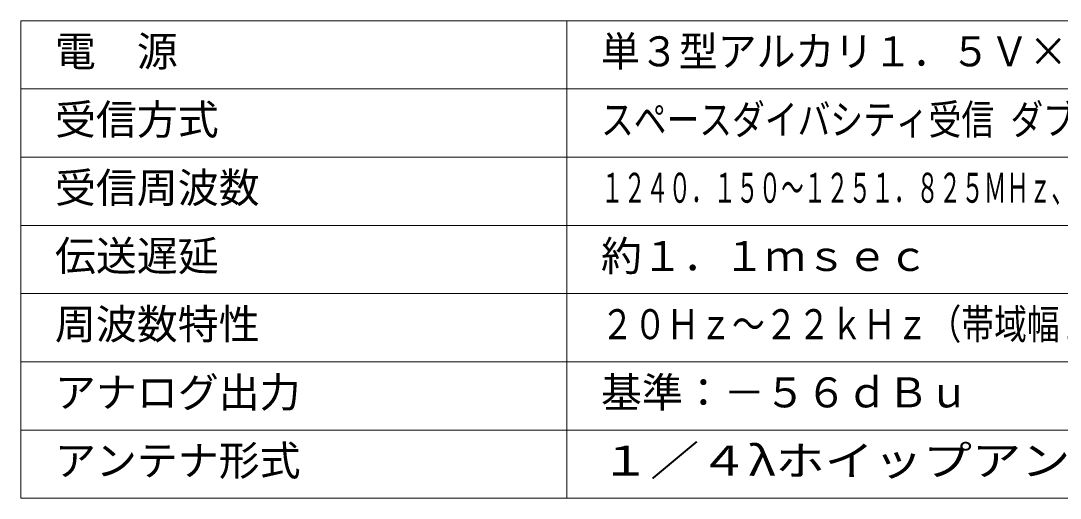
# Model space of a CAD drawing. Units: millimetres, scale not verified. Extents: x -62 to 63, y -56 to 57.
# Drawn here: x -62.5 to 13.6, y -56.5 to -21.5 of the extents above; entities that cross this region are included whole.
import ezdxf
from ezdxf.enums import TextEntityAlignment as Align

# ---------------------------------------------------------------- set-up
doc = ezdxf.new("R2010")
doc.units = ezdxf.units.MM
doc.header["$LTSCALE"] = 0.125
doc.layers.add('0-2_WAKU', color=1, linetype='Continuous', lineweight=18)
doc.layers.add('0-3_MOJI1', color=7, linetype='Continuous')
doc.styles.add('ＭＳ ゴシック', font='')
doc.styles.get('ＭＳ ゴシック').set_extended_font_data('MS Gothic')

msp = doc.modelspace()

# ---------------------------------------------------------------- linework, layer by layer
at = {"layer": '0-2_WAKU', "color": 4}
for p, q in [((62.5008, -21.4903), (-62.4992, -21.4903)), ((-62.4992, -21.4903), (-62.4992, -56.4903)), ((-22.4992, -56.4903), (-22.4992, -21.4903)), ((-62.4992, -56.4903), (62.5008, -56.4903))]:
    msp.add_line(p, q, dxfattribs=at)
at = {"layer": '0-2_WAKU'}
for p, q in [((-62.4992, -26.4903), (62.5008, -26.4903)), ((-62.4992, -31.4903), (62.5008, -31.4903)), ((-62.4992, -36.4903), (62.5008, -36.4903)), ((-62.4992, -41.4903), (62.5008, -41.4903)), ((-62.4992, -46.4903), (62.5008, -46.4903)), ((-62.4992, -51.4903), (62.5008, -51.4903))]:
    msp.add_line(p, q, dxfattribs=at)

# ---------------------------------------------------------------- texts
at = {"layer": '0-3_MOJI1', "style": 'ＭＳ ゴシック'}
for s, p in [('電\u3000源', (-59.9992, -25.4903)), ('受信方式', (-59.9992, -30.4903)), ('受信周波数', (-59.9992, -35.4903)), ('伝送遅延', (-59.9992, -40.4903)), ('約１．１ｍｓｅｃ', (-19.9992, -40.4903)), ('周波数特性', (-59.9992, -45.4903)), ('アナログ出力', (-59.9992, -50.4903)), ('基準：－５６ｄＢｕ', (-19.9992, -50.4903)), ('アンテナ形式', (-59.9992, -55.4903))]:
    msp.add_text(s, height=2.199, dxfattribs=at).set_placement(p, align=Align.BOTTOM_LEFT)
for s, width, p in [('単３型アルカリ１．５Ｖ×４、単３型ニッケル１．２Ｖ×４', 0.95, (-19.9992, -25.4903)), ('スペースダイバシティ受信 ダブルスーパーヘテロダイン方式', 0.8, (-19.9992, -30.4903)), ('１２４０．１５０～１２５１．８２５ＭＨｚ、１２５３．１７５～１２５９．８５０ＭＨｚ', 0.55, (-19.9992, -35.4903)), ('２０Ｈｚ～２２ｋＨｚ（帯域幅１９２ｋＨｚ／２８８ｋＨｚ）', 0.8, (-19.9992, -45.4903)), ('１／４λホイップアンテナ', 1.2, (-19.9992, -55.4903))]:
    msp.add_text(s, height=2.199, dxfattribs=dict(at, width=width)).set_placement(p, align=Align.BOTTOM_LEFT)

doc.saveas('drawing.dxf')
